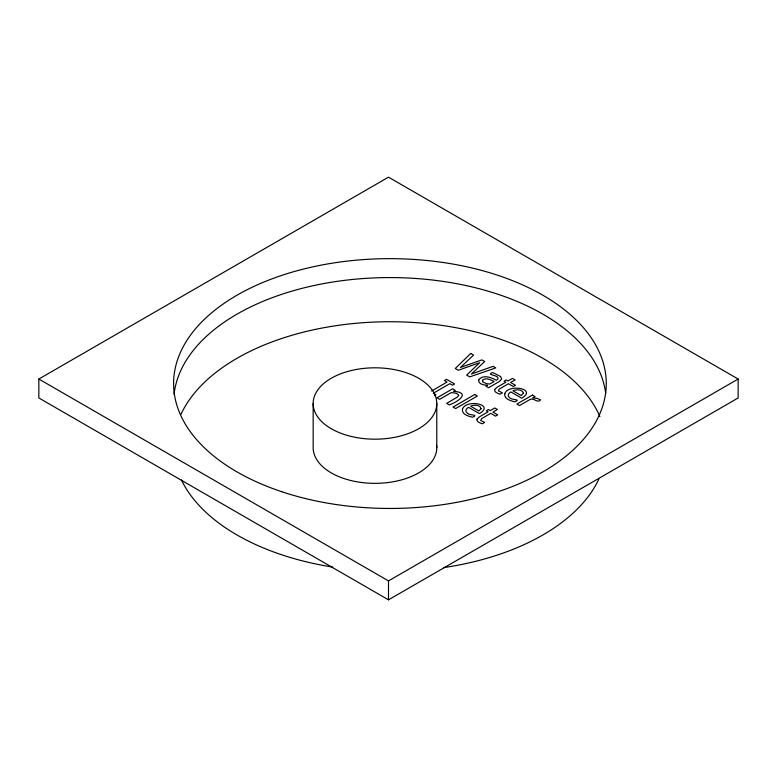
<?xml version="1.0" encoding="UTF-8"?>
<svg xmlns="http://www.w3.org/2000/svg" width="777" height="777" viewBox="0 0 777 777"><rect width="100%" height="100%" fill="white"/><g stroke="black" fill="none" stroke-linecap="round" stroke-linejoin="round"><path stroke-width="1.17" d="M38.85 379.04L388.5 177.166L738.15 379.04L738.15 397.96L388.5 599.834L38.85 397.96L38.85 379.04L388.5 580.905L738.15 379.04M431.575 391.025L447.076 382.07L444.425 380.545L446.542 379.322L454.613 383.974L452.486 385.198L449.834 383.673L433.304 393.22L435.955 394.745L434.537 395.561M436.781 403.496A61.81 35.684 0 0 1 344.065 434.401A61.81 35.684 0 0 1 344.065 372.591A61.81 35.684 0 0 1 436.781 403.496L436.781 447.659M388.5 580.905L388.5 599.834M313.16 403.496L313.16 447.659A61.81 35.684 0 0 0 376.991 483.323A61.81 35.684 0 0 0 436.655 445.328M598.892 478.962A216.336 124.903 0 0 1 443.618 567.628M332.741 567.093A216.336 124.903 0 0 1 181.439 479.972M180.963 414.316A216.336 124.903 0 0 1 391.938 321.746A216.336 124.903 0 0 1 599.893 416.55M174.058 394.347A216.336 124.903 0 0 1 388.918 277.583A216.336 124.903 0 0 1 605.662 393.181M478.642 380.089C478.176 384.46 484.392 385.081 487.616 385.275L485.955 386.227L488.558 387.742L499.222 381.585L501.689 379.069L500.602 376.544L492.676 372.504C485.712 375.145 497.095 374.621 498.008 378.049L497.921 379.001L496.212 380.312C491.278 377.36 482.653 374.116 478.642 380.089M462.47 409.168C461.489 414.471 468.57 416.239 472.542 417.23C479.72 414.364 468.628 415.714 467.103 412.859C464.607 411.247 466.394 408.178 468.609 407.362L479.409 413.597C495.483 404.05 465.773 398.931 462.47 409.168M504.788 393.754C503.797 399.057 510.887 400.835 514.85 401.826C522.037 398.96 510.936 400.301 509.421 397.455C506.915 395.843 508.712 392.773 510.916 391.958L521.717 398.193C537.791 388.646 508.09 383.527 504.788 393.754M458.644 395.435L457.43 397.037L446.658 403.38L449.281 404.895C459.275 401.291 470.473 392.453 453.506 391.336L455.235 390.336L452.612 388.821L437.024 397.814L439.646 399.329L451.291 392.608L454.681 392.997A6.333 3.652 0 0 1 458.032 394.415L458.644 395.435M476.991 419.026C476.262 421.95 480.283 422.97 482.294 423.795L484.654 422.426L480.701 420.444L481.546 418.696L490.734 413.345L495.571 416.132L497.746 414.869L492.919 412.082L497.397 409.498L494.774 407.983L490.287 410.567L488.519 409.547L486.344 410.8L488.111 411.829L479.477 416.812L476.991 419.026M494.696 389.423C493.978 392.336 497.989 393.356 499.999 394.182L502.36 392.822L498.407 390.841L499.252 389.092L508.449 383.731L513.276 386.519L515.452 385.266L510.625 382.478L515.102 379.895L512.48 378.38L508.003 380.963L506.225 379.943L504.05 381.196L505.827 382.216L497.183 387.208L494.696 389.423M482.566 380.215L482.692 381.866L486.587 383.692L489.792 384.013L494.114 381.517C490.705 379.934 485.946 377.039 482.566 380.215M481.099 408.644L478.865 410.965L470.619 406.206C473.747 404.623 480.079 404.506 481.099 408.644M523.407 393.24L521.173 395.561L512.927 390.802C516.054 389.209 522.387 389.102 523.407 393.24M470.716 353.438L455.254 368.502L458.294 370.26L479.671 362.694L466.656 375.087L469.764 376.884L495.765 367.9L493.055 366.336L471.454 374.009L484.693 361.509L481.886 359.897L460.46 367.463L473.543 355.079L470.716 353.438M474.728 394.512L453.02 407.051L455.643 408.566L477.36 396.027L474.728 394.512M532.439 395.066L516.851 404.069L519.473 405.584L530.536 399.193C534.401 397.979 537.499 403.593 540.607 399.883L537.043 398.329L532.74 397.921L535.062 396.581L532.439 395.066M281.76 491.724A216.336 124.903 0 0 0 606.264 383.556A216.336 124.903 0 0 0 281.76 275.388A216.336 124.903 0 0 0 281.76 491.724"/></g></svg>
